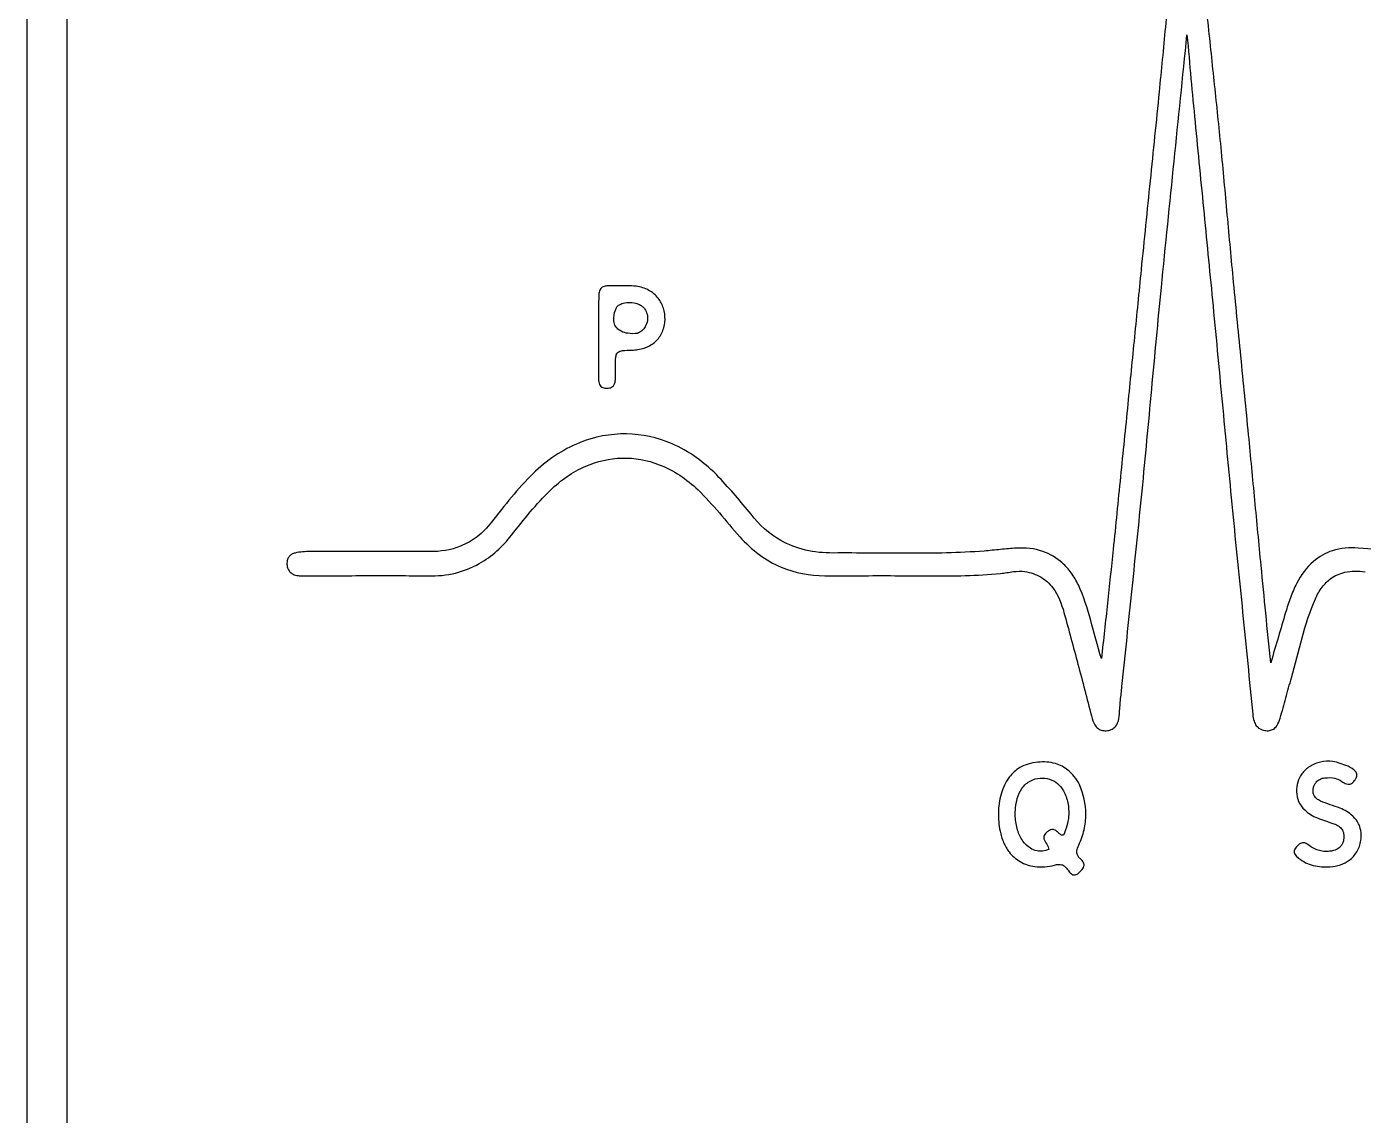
# Model space of a CAD drawing. Header units: millimetres. Extents: x 2.6 to 86.5, y 0.9 to 53.3.
# Drawn here: x 2.61 to 16.01, y 18.02 to 28.93 of the extents above; entities that cross this region are included whole.
import ezdxf

# ---------------------------------------------------------------- set-up
doc = ezdxf.new("R2010")
doc.units = ezdxf.units.MM
doc.layers.get('0').update_dxf_attribs({"linetype": 'CONTINUOUS'})

msp = doc.modelspace()

# ---------------------------------------------------------------- linework, layer by layer
for points in [[(4.736, 52.713), (52.04, 52.713, 1), (52.04, 52.963), (4.736, 52.963, 0.414214), (2.611, 50.838), (2.611, 3.204, 0.414214), (4.736, 1.079), (42.435, 1.079, 1), (42.435, 1.329), (4.736, 1.329, -0.414214), (2.861, 3.204), (2.861, 10.902, 0.30371), (4.017, 10.129), (23.911, 10.129, 0.414214), (25.161, 11.379), (25.161, 33.438, 0.414214), (23.911, 34.688), (4.017, 34.688, 0.30371), (2.861, 33.915), (2.861, 50.838, -0.414214)], [(23.911, 10.379), (4.017, 10.379, -0.414214), (3.017, 11.379), (3.017, 33.438, -0.414214), (4.017, 34.438), (23.911, 34.438, -0.414214), (24.911, 33.438), (24.911, 11.379, -0.414214)]]:
    msp.add_lwpolyline(points, format="xyb", close=True)
for points, knots in [([(14.086, 29.572), (14.066, 29.356), (14.045, 29.139), (14.004, 28.706), (13.983, 28.49), (13.962, 28.274)], [-0.1304206, -0.1304206, -0.1304206, -0.1304206, -0.06521, -0.06521, 0, 0, 0, 0]), ([(14.579, 27.757), (14.558, 27.965), (14.536, 28.174), (14.492, 28.591), (14.47, 28.799), (14.448, 29.008)], [-0.1257557, -0.1257557, -0.1257557, -0.1257557, -0.0628786, -0.0628786, 0, 0, 0, 0]), ([(13.985, 26.313), (14.026, 26.734), (14.069, 27.155), (14.155, 27.998), (14.198, 28.42), (14.241, 28.844)], [-0.2552369, -0.2552369, -0.2552369, -0.2552369, -0.1277124, -0.1277124, 0, 0, 0, 0]), ([(14.241, 28.844), (14.255, 28.696), (14.268, 28.55), (14.294, 28.261), (14.308, 28.116), (14.322, 27.971)], [-0.08735261, -0.08735261, -0.08735261, -0.08735261, -0.04358169, -0.04358169, 0, 0, 0, 0]), ([(13.962, 28.274), (13.932, 27.976), (13.902, 27.679), (13.841, 27.085), (13.811, 26.788), (13.781, 26.49)], [-0.179233, -0.179233, -0.179233, -0.179233, -0.0896167, -0.0896167, 0, 0, 0, 0]), ([(14.322, 27.971), (14.351, 27.664), (14.382, 27.357), (14.442, 26.743), (14.472, 26.436), (14.502, 26.128)], [-0.1851857, -0.1851857, -0.1851857, -0.1851857, -0.0925926, -0.0925926, 0, 0, 0, 0]), ([(14.704, 26.412), (14.683, 26.636), (14.662, 26.86), (14.621, 27.308), (14.601, 27.533), (14.579, 27.757)], [-0.135083, -0.135083, -0.135083, -0.135083, -0.0675396, -0.0675396, 0, 0, 0, 0]), ([(13.781, 26.49), (13.759, 26.266), (13.737, 26.042), (13.692, 25.594), (13.67, 25.37), (13.648, 25.146)], [-0.1350589, -0.1350589, -0.1350589, -0.1350589, -0.0675297, -0.0675297, 0, 0, 0, 0]), ([(14.859, 24.836), (14.833, 25.099), (14.807, 25.361), (14.755, 25.887), (14.729, 26.149), (14.704, 26.412)], [-0.1583093, -0.1583093, -0.1583093, -0.1583093, -0.0791543, -0.0791543, 0, 0, 0, 0]), ([(8.533, 26.33), (8.49, 26.33), (8.453, 26.331), (8.415, 26.327), (8.401, 26.325), (8.383, 26.318), (8.377, 26.315), (8.366, 26.306), (8.362, 26.3), (8.352, 26.282), (8.349, 26.268), (8.344, 26.224), (8.344, 26.182), (8.343, 26.136)], [-0.0538189, -0.0538189, -0.0538189, -0.0538189, -0.03732489, -0.03732489, -0.03002778, -0.03002778, -0.02580913, -0.02580913, -0.02146018, -0.02146018, -0.01377064, -0.01377064, 0, 0, 0, 0]), ([(8.719, 26.325), (8.688, 26.328), (8.657, 26.329), (8.595, 26.33), (8.564, 26.33), (8.533, 26.33)], [-0.01860143, -0.01860143, -0.01860143, -0.01860143, -0.00932278, -0.00932278, 0, 0, 0, 0]), ([(9.009, 25.989), (9.01, 26.029), (9.005, 26.069), (8.981, 26.142), (8.964, 26.175), (8.915, 26.237), (8.884, 26.264), (8.808, 26.306), (8.764, 26.319), (8.719, 26.325)], [-0.04931501, -0.04931501, -0.04931501, -0.04931501, -0.03739552, -0.03739552, -0.02611014, -0.02611014, -0.0137543, -0.0137543, 0, 0, 0, 0]), ([(13.791, 24.273), (13.825, 24.613), (13.856, 24.953), (13.919, 25.633), (13.951, 25.973), (13.985, 26.313)], [-0.2048377, -0.2048377, -0.2048377, -0.2048377, -0.1024678, -0.1024678, 0, 0, 0, 0]), ([(8.343, 26.136), (8.343, 26.011), (8.343, 25.887), (8.343, 25.644), (8.343, 25.523), (8.343, 25.402)], [-0.07298475, -0.07298475, -0.07298475, -0.07298475, -0.03631018, -0.03631018, 0, 0, 0, 0]), ([(8.522, 26.111), (8.524, 26.117), (8.529, 26.122), (8.539, 26.132), (8.546, 26.137), (8.568, 26.149), (8.587, 26.155), (8.635, 26.163), (8.669, 26.164), (8.718, 26.155), (8.738, 26.15), (8.755, 26.141)], [-0.02486237, -0.02486237, -0.02486237, -0.02486237, -0.02281432, -0.02281432, -0.0204904, -0.0204904, -0.01499865, -0.01499865, -0.00573352, -0.00573352, 0, 0, 0, 0]), ([(8.755, 26.141), (8.764, 26.136), (8.773, 26.13), (8.79, 26.116), (8.797, 26.108), (8.816, 26.083), (8.824, 26.064), (8.834, 26.023), (8.835, 26.002), (8.829, 25.959), (8.822, 25.938), (8.811, 25.919)], [-0.02570662, -0.02570662, -0.02570662, -0.02570662, -0.02240558, -0.02240558, -0.01918844, -0.01918844, -0.01304739, -0.01304739, -0.00657258, -0.00657258, 0, 0, 0, 0]), ([(14.502, 26.128), (14.535, 25.786), (14.567, 25.444), (14.632, 24.76), (14.664, 24.418), (14.697, 24.076)], [-0.2061716, -0.2061716, -0.2061716, -0.2061716, -0.1030851, -0.1030851, 0, 0, 0, 0]), ([(8.732, 25.853), (8.701, 25.849), (8.668, 25.849), (8.613, 25.857), (8.59, 25.863), (8.554, 25.882), (8.54, 25.892), (8.517, 25.918), (8.508, 25.932), (8.496, 25.968), (8.494, 25.989), (8.497, 26.045), (8.507, 26.079), (8.522, 26.111)], [-0.04379782, -0.04379782, -0.04379782, -0.04379782, -0.03427405, -0.03427405, -0.02712808, -0.02712808, -0.02187147, -0.02187147, -0.01672881, -0.01672881, -0.010384, -0.010384, 0, 0, 0, 0]), ([(8.69, 25.686), (8.733, 25.688), (8.775, 25.695), (8.851, 25.725), (8.885, 25.745), (8.941, 25.798), (8.964, 25.829), (8.998, 25.903), (9.007, 25.946), (9.009, 25.989)], [-0.04913449, -0.04913449, -0.04913449, -0.04913449, -0.03634013, -0.03634013, -0.02461562, -0.02461562, -0.01304534, -0.01304534, 0, 0, 0, 0]), ([(8.811, 25.919), (8.802, 25.904), (8.791, 25.891), (8.763, 25.868), (8.748, 25.86), (8.732, 25.853)], [-0.01052377, -0.01052377, -0.01052377, -0.01052377, -0.00521077, -0.00521077, 0, 0, 0, 0]), ([(8.512, 25.505), (8.512, 25.55), (8.512, 25.576), (8.515, 25.612), (8.517, 25.626), (8.523, 25.645), (8.526, 25.651), (8.535, 25.662), (8.541, 25.666), (8.557, 25.675), (8.57, 25.678), (8.61, 25.684), (8.648, 25.685), (8.69, 25.686)], [-0.05077713, -0.05077713, -0.05077713, -0.05077713, -0.03548986, -0.03548986, -0.02806, -0.02806, -0.0239116, -0.0239116, -0.01969163, -0.01969163, -0.01270832, -0.01270832, 0, 0, 0, 0]), ([(8.512, 25.4), (8.512, 25.418), (8.512, 25.435), (8.512, 25.47), (8.512, 25.488), (8.512, 25.505)], [-0.01049075, -0.01049075, -0.01049075, -0.01049075, -0.00524545, -0.00524545, 0, 0, 0, 0]), ([(8.343, 25.402), (8.343, 25.391), (8.343, 25.379), (8.346, 25.357), (8.349, 25.348), (8.356, 25.333), (8.36, 25.327), (8.372, 25.316), (8.379, 25.312), (8.398, 25.305), (8.412, 25.303), (8.425, 25.303)], [-0.01482311, -0.01482311, -0.01482311, -0.01482311, -0.01133918, -0.01133918, -0.00845811, -0.00845811, -0.00630089, -0.00630089, -0.00387098, -0.00387098, 0, 0, 0, 0]), ([(8.425, 25.303), (8.434, 25.303), (8.443, 25.304), (8.459, 25.307), (8.467, 25.309), (8.481, 25.317), (8.487, 25.322), (8.498, 25.336), (8.503, 25.344), (8.51, 25.368), (8.512, 25.385), (8.512, 25.4)], [-0.01487155, -0.01487155, -0.01487155, -0.01487155, -0.0121935, -0.0121935, -0.00996754, -0.00996754, -0.00748343, -0.00748343, -0.00464887, -0.00464887, 0, 0, 0, 0]), ([(13.648, 25.146), (13.624, 24.903), (13.599, 24.66), (13.55, 24.173), (13.526, 23.93), (13.501, 23.687)], [-0.1467034, -0.1467034, -0.1467034, -0.1467034, -0.0733516, -0.0733516, 0, 0, 0, 0]), ([(9.55, 24.41), (9.481, 24.484), (9.405, 24.551), (9.245, 24.664), (9.162, 24.711), (8.931, 24.809), (8.779, 24.843), (8.462, 24.848), (8.303, 24.817), (7.978, 24.687), (7.822, 24.58), (7.686, 24.448)], [-0.2113799, -0.2113799, -0.2113799, -0.2113799, -0.1809508, -0.1809508, -0.1523617, -0.1523617, -0.1053742, -0.1053742, -0.0567863, -0.0567863, 0, 0, 0, 0]), ([(14.984, 23.526), (14.963, 23.745), (14.942, 23.963), (14.901, 24.4), (14.88, 24.618), (14.859, 24.836)], [-0.1316086, -0.1316086, -0.1316086, -0.1316086, -0.0658041, -0.0658041, 0, 0, 0, 0]), ([(7.86, 24.282), (7.964, 24.382), (8.083, 24.465), (8.33, 24.572), (8.452, 24.6), (8.705, 24.607), (8.832, 24.584), (9.097, 24.481), (9.227, 24.393), (9.34, 24.285)], [-0.1666975, -0.1666975, -0.1666975, -0.1666975, -0.1233546, -0.1233546, -0.0856824, -0.0856824, -0.0469158, -0.0469158, 0, 0, 0, 0]), ([(7.686, 24.448), (7.61, 24.373), (7.539, 24.293), (7.401, 24.129), (7.336, 24.045), (7.27, 23.961)], [-0.06422815, -0.06422815, -0.06422815, -0.06422815, -0.03205299, -0.03205299, 0, 0, 0, 0]), ([(9.871, 24.04), (9.82, 24.104), (9.768, 24.167), (9.661, 24.29), (9.606, 24.351), (9.55, 24.41)], [-0.04896623, -0.04896623, -0.04896623, -0.04896623, -0.02448853, -0.02448853, 0, 0, 0, 0]), ([(7.472, 23.832), (7.532, 23.909), (7.594, 23.988), (7.722, 24.139), (7.789, 24.213), (7.86, 24.282)], [-0.059492, -0.059492, -0.059492, -0.059492, -0.02980178, -0.02980178, 0, 0, 0, 0]), ([(9.34, 24.285), (9.416, 24.213), (9.486, 24.134), (9.621, 23.974), (9.688, 23.892), (9.758, 23.815)], [-0.06310192, -0.06310192, -0.06310192, -0.06310192, -0.03147834, -0.03147834, 0, 0, 0, 0]), ([(13.589, 22.315), (13.623, 22.641), (13.657, 22.967), (13.725, 23.62), (13.759, 23.946), (13.791, 24.273)], [-0.1968685, -0.1968685, -0.1968685, -0.1968685, -0.0984335, -0.0984335, 0, 0, 0, 0]), ([(10.693, 23.652), (10.6, 23.652), (10.507, 23.66), (10.329, 23.703), (10.247, 23.734), (10.052, 23.844), (9.954, 23.934), (9.871, 24.04)], [-0.09508739, -0.09508739, -0.09508739, -0.09508739, -0.06712113, -0.06712113, -0.04043567, -0.04043567, 0, 0, 0, 0]), ([(14.697, 24.076), (14.73, 23.736), (14.765, 23.396), (14.833, 22.716), (14.867, 22.376), (14.9, 22.036)], [-0.2049993, -0.2049993, -0.2049993, -0.2049993, -0.1025131, -0.1025131, 0, 0, 0, 0]), ([(7.27, 23.961), (7.227, 23.907), (7.18, 23.857), (7.074, 23.776), (7.018, 23.744), (6.861, 23.681), (6.758, 23.665), (6.653, 23.666)], [-0.0714344, -0.0714344, -0.0714344, -0.0714344, -0.05085464, -0.05085464, -0.03142423, -0.03142423, 0, 0, 0, 0]), ([(6.637, 23.423), (6.728, 23.421), (6.82, 23.43), (6.992, 23.472), (7.072, 23.504), (7.275, 23.618), (7.381, 23.717), (7.472, 23.832)], [-0.09723035, -0.09723035, -0.09723035, -0.09723035, -0.06973254, -0.06973254, -0.04386127, -0.04386127, 0, 0, 0, 0]), ([(9.758, 23.815), (9.818, 23.749), (9.883, 23.689), (10.022, 23.586), (10.095, 23.544), (10.313, 23.452), (10.46, 23.425), (10.611, 23.424)], [-0.09742387, -0.09742387, -0.09742387, -0.09742387, -0.07087544, -0.07087544, -0.04543103, -0.04543103, 0, 0, 0, 0]), ([(5.302, 23.652), (5.29, 23.649), (5.279, 23.645), (5.259, 23.634), (5.251, 23.627), (5.235, 23.609), (5.229, 23.599), (5.22, 23.572), (5.219, 23.556), (5.22, 23.54)], [-0.01535632, -0.01535632, -0.01535632, -0.01535632, -0.0117736, -0.0117736, -0.00846603, -0.00846603, -0.00474374, -0.00474374, 0, 0, 0, 0]), ([(5.452, 23.667), (5.427, 23.667), (5.401, 23.666), (5.351, 23.661), (5.326, 23.658), (5.302, 23.652)], [-0.01506181, -0.01506181, -0.01506181, -0.01506181, -0.00751377, -0.00751377, 0, 0, 0, 0]), ([(6.653, 23.666), (6.453, 23.668), (6.253, 23.669), (5.852, 23.668), (5.652, 23.667), (5.452, 23.667)], [-0.1201498, -0.1201498, -0.1201498, -0.1201498, -0.0600761, -0.0600761, 0, 0, 0, 0]), ([(12.208, 23.672), (11.956, 23.653), (11.704, 23.649), (11.198, 23.649), (10.945, 23.654), (10.693, 23.652)], [-0.1516866, -0.1516866, -0.1516866, -0.1516866, -0.0757829, -0.0757829, 0, 0, 0, 0]), ([(12.533, 23.701), (12.479, 23.698), (12.425, 23.693), (12.317, 23.682), (12.263, 23.676), (12.208, 23.672)], [-0.03260103, -0.03260103, -0.03260103, -0.03260103, -0.01631292, -0.01631292, 0, 0, 0, 0]), ([(13.152, 23.332), (13.132, 23.375), (13.108, 23.416), (13.054, 23.49), (13.024, 23.523), (12.934, 23.604), (12.868, 23.642), (12.711, 23.697), (12.623, 23.706), (12.533, 23.701)], [-0.07750761, -0.07750761, -0.07750761, -0.07750761, -0.06328703, -0.06328703, -0.04990672, -0.04990672, -0.0268032, -0.0268032, 0, 0, 0, 0]), ([(13.501, 23.687), (13.482, 23.508), (13.463, 23.328), (13.425, 22.97), (13.404, 22.784), (13.384, 22.595)], [-0.1135595, -0.1135595, -0.1135595, -0.1135595, -0.057217, -0.057217, 0, 0, 0, 0]), ([(15.958, 23.701), (15.87, 23.709), (15.783, 23.702), (15.628, 23.652), (15.565, 23.616), (15.438, 23.507), (15.383, 23.431), (15.341, 23.349)], [-0.076593, -0.076593, -0.076593, -0.076593, -0.05014187, -0.05014187, -0.02784198, -0.02784198, 0, 0, 0, 0]), ([(17.485, 23.665), (17.231, 23.671), (16.976, 23.669), (16.466, 23.673), (16.212, 23.679), (15.958, 23.701)], [-0.1527545, -0.1527545, -0.1527545, -0.1527545, -0.0764931, -0.0764931, 0, 0, 0, 0]), ([(5.22, 23.54), (5.22, 23.528), (5.222, 23.516), (5.229, 23.494), (5.234, 23.484), (5.248, 23.464), (5.258, 23.454), (5.284, 23.437), (5.301, 23.431), (5.319, 23.428)], [-0.0164311, -0.0164311, -0.0164311, -0.0164311, -0.01277827, -0.01277827, -0.00947125, -0.00947125, -0.00532203, -0.00532203, 0, 0, 0, 0]), ([(10.961, 23.424), (11.196, 23.428), (11.431, 23.423), (11.902, 23.421), (12.137, 23.425), (12.371, 23.447)], [-0.1411304, -0.1411304, -0.1411304, -0.1411304, -0.0706757, -0.0706757, 0, 0, 0, 0]), ([(12.371, 23.447), (12.415, 23.451), (12.458, 23.46), (12.54, 23.47), (12.577, 23.471), (12.615, 23.466)], [-0.02453372, -0.02453372, -0.02453372, -0.02453372, -0.01145603, -0.01145603, 0, 0, 0, 0]), ([(12.615, 23.466), (12.673, 23.457), (12.729, 23.439), (12.826, 23.382), (12.864, 23.346), (12.95, 23.232), (12.984, 23.142), (13.008, 23.056)], [-0.06022272, -0.06022272, -0.06022272, -0.06022272, -0.04260478, -0.04260478, -0.02685034, -0.02685034, 0, 0, 0, 0]), ([(15.08, 22.552), (15.063, 22.721), (15.047, 22.887), (15.015, 23.207), (14.999, 23.367), (14.984, 23.526)], [-0.09694403, -0.09694403, -0.09694403, -0.09694403, -0.04808194, -0.04808194, 0, 0, 0, 0]), ([(15.528, 23.193), (15.546, 23.235), (15.568, 23.274), (15.62, 23.342), (15.649, 23.371), (15.724, 23.426), (15.771, 23.447), (15.889, 23.474), (15.959, 23.473), (16.027, 23.463)], [-0.06208266, -0.06208266, -0.06208266, -0.06208266, -0.04853861, -0.04853861, -0.03629958, -0.03629958, -0.02064598, -0.02064598, 0, 0, 0, 0]), ([(5.319, 23.428), (5.334, 23.425), (5.35, 23.424), (5.381, 23.424), (5.396, 23.424), (5.412, 23.424)], [-0.009262146, -0.009262146, -0.009262146, -0.009262146, -0.004660455, -0.004660455, 0, 0, 0, 0]), ([(5.412, 23.424), (5.616, 23.424), (5.82, 23.425), (6.228, 23.426), (6.433, 23.426), (6.637, 23.423)], [-0.1224874, -0.1224874, -0.1224874, -0.1224874, -0.0612397, -0.0612397, 0, 0, 0, 0]), ([(10.611, 23.424), (10.669, 23.423), (10.728, 23.423), (10.844, 23.423), (10.903, 23.423), (10.961, 23.424)], [-0.03499618, -0.03499618, -0.03499618, -0.03499618, -0.01749669, -0.01749669, 0, 0, 0, 0]), ([(13.384, 22.595), (13.342, 22.724), (13.309, 22.856), (13.243, 23.097), (13.206, 23.218), (13.152, 23.332)], [-0.07595858, -0.07595858, -0.07595858, -0.07595858, -0.03783255, -0.03783255, 0, 0, 0, 0]), ([(15.341, 23.349), (15.317, 23.302), (15.296, 23.254), (15.26, 23.155), (15.244, 23.105), (15.229, 23.055)], [-0.03149591, -0.03149591, -0.03149591, -0.03149591, -0.01571212, -0.01571212, 0, 0, 0, 0]), ([(15.289, 22.402), (15.327, 22.534), (15.359, 22.669), (15.431, 22.936), (15.472, 23.067), (15.528, 23.193)], [-0.08277269, -0.08277269, -0.08277269, -0.08277269, -0.04149515, -0.04149515, 0, 0, 0, 0]), ([(13.008, 23.056), (13.055, 22.884), (13.102, 22.711), (13.194, 22.366), (13.239, 22.193), (13.284, 22.02)], [-0.1072111, -0.1072111, -0.1072111, -0.1072111, -0.0536057, -0.0536057, 0, 0, 0, 0]), ([(15.229, 23.055), (15.205, 22.974), (15.181, 22.892), (15.132, 22.729), (15.107, 22.642), (15.08, 22.552)], [-0.05580759, -0.05580759, -0.05580759, -0.05580759, -0.028321, -0.028321, 0, 0, 0, 0]), ([(15.175, 21.998), (15.195, 22.066), (15.213, 22.133), (15.25, 22.268), (15.269, 22.335), (15.289, 22.402)], [-0.04194279, -0.04194279, -0.04194279, -0.04194279, -0.02096914, -0.02096914, 0, 0, 0, 0]), ([(13.563, 22.036), (13.566, 22.083), (13.57, 22.129), (13.579, 22.222), (13.584, 22.268), (13.589, 22.315)], [-0.02795395, -0.02795395, -0.02795395, -0.02795395, -0.01398224, -0.01398224, 0, 0, 0, 0]), ([(13.284, 22.02), (13.293, 21.987), (13.303, 21.955), (13.326, 21.917), (13.335, 21.906), (13.356, 21.888), (13.367, 21.882), (13.397, 21.872), (13.415, 21.871), (13.432, 21.872)], [-0.02261683, -0.02261683, -0.02261683, -0.02261683, -0.01354507, -0.01354507, -0.00930073, -0.00930073, -0.00528808, -0.00528808, 0, 0, 0, 0]), ([(13.432, 21.872), (13.449, 21.873), (13.465, 21.876), (13.494, 21.889), (13.507, 21.897), (13.53, 21.92), (13.539, 21.935), (13.557, 21.978), (13.562, 22.008), (13.563, 22.036)], [-0.02328996, -0.02328996, -0.02328996, -0.02328996, -0.01837865, -0.01837865, -0.01373533, -0.01373533, -0.00855519, -0.00855519, 0, 0, 0, 0]), ([(14.9, 22.036), (14.903, 22.013), (14.907, 21.988), (14.919, 21.95), (14.926, 21.935), (14.945, 21.91), (14.955, 21.9), (14.984, 21.882), (15.002, 21.877), (15.021, 21.874)], [-0.02205131, -0.02205131, -0.02205131, -0.02205131, -0.01503145, -0.01503145, -0.0100755, -0.0100755, -0.00563838, -0.00563838, 0, 0, 0, 0]), ([(15.021, 21.874), (15.037, 21.871), (15.053, 21.87), (15.083, 21.876), (15.096, 21.881), (15.121, 21.897), (15.132, 21.908), (15.157, 21.944), (15.168, 21.972), (15.175, 21.998)], [-0.02201686, -0.02201686, -0.02201686, -0.02201686, -0.01712622, -0.01712622, -0.01294213, -0.01294213, -0.00825224, -0.00825224, 0, 0, 0, 0]), ([(12.746, 21.556), (12.713, 21.553), (12.681, 21.547), (12.621, 21.528), (12.593, 21.517), (12.525, 21.477), (12.489, 21.445), (12.421, 21.356), (12.395, 21.296), (12.378, 21.235)], [-0.0526103, -0.0526103, -0.0526103, -0.0526103, -0.04277012, -0.04277012, -0.03375717, -0.03375717, -0.01907931, -0.01907931, 0, 0, 0, 0]), ([(13.164, 21.331), (13.149, 21.36), (13.131, 21.388), (13.092, 21.437), (13.071, 21.458), (13.011, 21.507), (12.969, 21.529), (12.865, 21.559), (12.805, 21.562), (12.746, 21.556)], [-0.05109238, -0.05109238, -0.05109238, -0.05109238, -0.04126272, -0.04126272, -0.0323363, -0.0323363, -0.01789723, -0.01789723, 0, 0, 0, 0]), ([(15.702, 21.562), (15.661, 21.568), (15.62, 21.567), (15.542, 21.549), (15.505, 21.534), (15.441, 21.493), (15.414, 21.469), (15.374, 21.414), (15.36, 21.386), (15.352, 21.356)], [-0.04421745, -0.04421745, -0.04421745, -0.04421745, -0.03196702, -0.03196702, -0.02023357, -0.02023357, -0.00938928, -0.00938928, 0, 0, 0, 0]), ([(15.855, 21.517), (15.827, 21.526), (15.801, 21.536), (15.752, 21.552), (15.727, 21.559), (15.702, 21.562)], [-0.01565078, -0.01565078, -0.01565078, -0.01565078, -0.00764197, -0.00764197, 0, 0, 0, 0]), ([(15.927, 21.38), (15.932, 21.388), (15.937, 21.397), (15.942, 21.412), (15.944, 21.419), (15.944, 21.433), (15.943, 21.44), (15.939, 21.453), (15.934, 21.459), (15.912, 21.484), (15.881, 21.499), (15.855, 21.517)], [-0.02087677, -0.02087677, -0.02087677, -0.02087677, -0.01748806, -0.01748806, -0.01484849, -0.01484849, -0.01241956, -0.01241956, -0.00968965, -0.00968965, 0, 0, 0, 0]), ([(12.587, 21.293), (12.599, 21.31), (12.612, 21.325), (12.642, 21.351), (12.658, 21.362), (12.704, 21.385), (12.736, 21.394), (12.8, 21.399), (12.833, 21.395), (12.893, 21.376), (12.92, 21.362), (12.968, 21.322), (12.988, 21.298), (13.003, 21.27)], [-0.05009365, -0.05009365, -0.05009365, -0.05009365, -0.04399614, -0.04399614, -0.0381785, -0.0381785, -0.02843172, -0.02843172, -0.01869763, -0.01869763, -0.0094877, -0.0094877, 0, 0, 0, 0]), ([(13.156, 20.726), (13.179, 20.775), (13.198, 20.826), (13.222, 20.93), (13.228, 20.982), (13.228, 21.137), (13.204, 21.236), (13.164, 21.331)], [-0.0628682, -0.0628682, -0.0628682, -0.0628682, -0.04658859, -0.04658859, -0.03084505, -0.03084505, 0, 0, 0, 0]), ([(15.352, 21.356), (15.343, 21.324), (15.338, 21.292), (15.34, 21.226), (15.347, 21.194), (15.374, 21.131), (15.395, 21.102), (15.457, 21.043), (15.501, 21.017), (15.548, 20.998)], [-0.04567317, -0.04567317, -0.04567317, -0.04567317, -0.03576181, -0.03576181, -0.02584362, -0.02584362, -0.015137, -0.015137, 0, 0, 0, 0]), ([(15.508, 21.299), (15.511, 21.31), (15.515, 21.32), (15.524, 21.34), (15.53, 21.349), (15.546, 21.368), (15.558, 21.377), (15.587, 21.393), (15.605, 21.398), (15.623, 21.399)], [-0.0164524, -0.0164524, -0.0164524, -0.0164524, -0.01311145, -0.01311145, -0.00999293, -0.00999293, -0.00547618, -0.00547618, 0, 0, 0, 0]), ([(15.623, 21.399), (15.656, 21.402), (15.691, 21.403), (15.744, 21.39), (15.763, 21.382), (15.78, 21.371)], [-0.01638118, -0.01638118, -0.01638118, -0.01638118, -0.00634863, -0.00634863, 0, 0, 0, 0]), ([(15.78, 21.371), (15.796, 21.36), (15.812, 21.35), (15.837, 21.34), (15.846, 21.337), (15.863, 21.335), (15.87, 21.335), (15.886, 21.34), (15.893, 21.344), (15.911, 21.357), (15.92, 21.369), (15.927, 21.38)], [-0.01678402, -0.01678402, -0.01678402, -0.01678402, -0.01172635, -0.01172635, -0.0088727, -0.0088727, -0.0066714, -0.0066714, -0.00413382, -0.00413382, 0, 0, 0, 0]), ([(12.378, 21.235), (12.361, 21.175), (12.352, 21.113), (12.349, 20.988), (12.355, 20.927), (12.367, 20.866)], [-0.03736734, -0.03736734, -0.03736734, -0.03736734, -0.01854946, -0.01854946, 0, 0, 0, 0]), ([(12.597, 20.765), (12.573, 20.798), (12.555, 20.836), (12.53, 20.918), (12.523, 20.964), (12.517, 21.069), (12.523, 21.133), (12.551, 21.227), (12.566, 21.263), (12.587, 21.293)], [-0.05480554, -0.05480554, -0.05480554, -0.05480554, -0.04260642, -0.04260642, -0.02928627, -0.02928627, -0.01112709, -0.01112709, 0, 0, 0, 0]), ([(13.003, 21.27), (13.024, 21.232), (13.038, 21.191), (13.055, 21.105), (13.058, 21.06), (13.049, 20.949), (13.031, 20.884), (13.002, 20.824)], [-0.04640932, -0.04640932, -0.04640932, -0.04640932, -0.03338871, -0.03338871, -0.0199715, -0.0199715, 0, 0, 0, 0]), ([(15.579, 21.167), (15.566, 21.173), (15.553, 21.181), (15.533, 21.198), (15.524, 21.208), (15.511, 21.23), (15.507, 21.242), (15.503, 21.269), (15.505, 21.284), (15.508, 21.299)], [-0.0165056, -0.0165056, -0.0165056, -0.0165056, -0.01223137, -0.01223137, -0.00830326, -0.00830326, -0.0045726, -0.0045726, 0, 0, 0, 0]), ([(15.775, 21.095), (15.743, 21.108), (15.709, 21.119), (15.644, 21.141), (15.611, 21.153), (15.579, 21.167)], [-0.02098611, -0.02098611, -0.02098611, -0.02098611, -0.01045735, -0.01045735, 0, 0, 0, 0]), ([(15.984, 20.772), (15.988, 20.799), (15.989, 20.826), (15.983, 20.879), (15.976, 20.904), (15.951, 20.961), (15.929, 20.991), (15.866, 21.051), (15.822, 21.076), (15.775, 21.095)], [-0.04216705, -0.04216705, -0.04216705, -0.04216705, -0.03394762, -0.03394762, -0.02615139, -0.02615139, -0.01506663, -0.01506663, 0, 0, 0, 0]), ([(15.548, 20.998), (15.575, 20.987), (15.603, 20.977), (15.658, 20.958), (15.685, 20.949), (15.713, 20.939)], [-0.01745296, -0.01745296, -0.01745296, -0.01745296, -0.00873112, -0.00873112, 0, 0, 0, 0]), ([(15.713, 20.939), (15.73, 20.934), (15.747, 20.926), (15.774, 20.907), (15.785, 20.896), (15.802, 20.871), (15.808, 20.857), (15.816, 20.821), (15.815, 20.799), (15.811, 20.778)], [-0.02101049, -0.02101049, -0.02101049, -0.02101049, -0.01557908, -0.01557908, -0.01101144, -0.01101144, -0.00637688, -0.00637688, 0, 0, 0, 0]), ([(12.367, 20.866), (12.375, 20.827), (12.387, 20.788), (12.417, 20.718), (12.436, 20.686), (12.489, 20.618), (12.526, 20.585), (12.614, 20.533), (12.664, 20.517), (12.782, 20.501), (12.849, 20.508), (12.914, 20.525)], [-0.07402591, -0.07402591, -0.07402591, -0.07402591, -0.06195107, -0.06195107, -0.05088553, -0.05088553, -0.03591813, -0.03591813, -0.0201193, -0.0201193, 0, 0, 0, 0]), ([(12.857, 20.682), (12.837, 20.674), (12.816, 20.668), (12.775, 20.663), (12.757, 20.663), (12.714, 20.671), (12.692, 20.68), (12.643, 20.712), (12.618, 20.738), (12.597, 20.765)], [-0.02976463, -0.02976463, -0.02976463, -0.02976463, -0.02327206, -0.02327206, -0.01759301, -0.01759301, -0.01034576, -0.01034576, 0, 0, 0, 0]), ([(12.862, 20.872), (12.852, 20.866), (12.841, 20.859), (12.826, 20.845), (12.82, 20.839), (12.811, 20.825), (12.809, 20.818), (12.806, 20.804), (12.806, 20.796), (12.81, 20.779), (12.815, 20.769), (12.829, 20.743), (12.841, 20.726), (12.853, 20.7), (12.856, 20.691), (12.857, 20.682)], [-0.02210772, -0.02210772, -0.02210772, -0.02210772, -0.01857953, -0.01857953, -0.01594061, -0.01594061, -0.0137934, -0.0137934, -0.01159281, -0.01159281, -0.00848034, -0.00848034, -0.00273854, -0.00273854, 0, 0, 0, 0]), ([(13.002, 20.824), (12.999, 20.824), (12.996, 20.824), (12.99, 20.824), (12.987, 20.825), (12.979, 20.828), (12.974, 20.83), (12.959, 20.84), (12.951, 20.849), (12.935, 20.864), (12.927, 20.871), (12.914, 20.879), (12.909, 20.881), (12.897, 20.883), (12.891, 20.883), (12.877, 20.881), (12.869, 20.877), (12.862, 20.872)], [-0.01680588, -0.01680588, -0.01680588, -0.01680588, -0.01579901, -0.01579901, -0.01483499, -0.01483499, -0.01289492, -0.01289492, -0.00886427, -0.00886427, -0.00605448, -0.00605448, -0.00432768, -0.00432768, -0.00254386, -0.00254386, 0, 0, 0, 0]), ([(15.811, 20.778), (15.809, 20.766), (15.806, 20.753), (15.796, 20.731), (15.79, 20.722), (15.772, 20.701), (15.76, 20.691), (15.723, 20.672), (15.696, 20.666), (15.671, 20.663)], [-0.0196883, -0.0196883, -0.0196883, -0.0196883, -0.01586536, -0.01586536, -0.01248887, -0.01248887, -0.00765406, -0.00765406, 0, 0, 0, 0]), ([(15.675, 20.508), (15.71, 20.51), (15.746, 20.516), (15.811, 20.539), (15.84, 20.554), (15.897, 20.596), (15.923, 20.624), (15.964, 20.692), (15.978, 20.731), (15.984, 20.772)], [-0.04452961, -0.04452961, -0.04452961, -0.04452961, -0.03381759, -0.03381759, -0.0238983, -0.0238983, -0.01247596, -0.01247596, 0, 0, 0, 0]), ([(13.176, 20.584), (13.167, 20.591), (13.159, 20.599), (13.147, 20.617), (13.143, 20.625), (13.137, 20.646), (13.136, 20.657), (13.14, 20.686), (13.146, 20.705), (13.156, 20.726)], [-0.01894729, -0.01894729, -0.01894729, -0.01894729, -0.01469973, -0.01469973, -0.0110727, -0.0110727, -0.00681963, -0.00681963, 0, 0, 0, 0]), ([(15.336, 20.703), (15.331, 20.698), (15.326, 20.692), (15.319, 20.68), (15.317, 20.674), (15.315, 20.662), (15.315, 20.656), (15.318, 20.643), (15.321, 20.636), (15.333, 20.618), (15.345, 20.607), (15.357, 20.596)], [-0.0141497, -0.0141497, -0.0141497, -0.0141497, -0.01159894, -0.01159894, -0.00953765, -0.00953765, -0.00744407, -0.00744407, -0.00495821, -0.00495821, 0, 0, 0, 0]), ([(15.454, 20.73), (15.449, 20.734), (15.443, 20.738), (15.432, 20.743), (15.427, 20.745), (15.414, 20.749), (15.407, 20.749), (15.392, 20.747), (15.385, 20.745), (15.362, 20.732), (15.349, 20.718), (15.336, 20.703)], [-0.01522033, -0.01522033, -0.01522033, -0.01522033, -0.01294556, -0.01294556, -0.01103862, -0.01103862, -0.00854811, -0.00854811, -0.00584067, -0.00584067, 0, 0, 0, 0]), ([(15.671, 20.663), (15.651, 20.66), (15.631, 20.66), (15.592, 20.664), (15.574, 20.668), (15.518, 20.686), (15.485, 20.706), (15.454, 20.73)], [-0.02340332, -0.02340332, -0.02340332, -0.02340332, -0.01741562, -0.01741562, -0.01167808, -0.01167808, 0, 0, 0, 0]), ([(12.914, 20.525), (12.927, 20.529), (12.94, 20.531), (12.963, 20.532), (12.974, 20.532), (12.996, 20.526), (13.005, 20.521), (13.028, 20.503), (13.04, 20.489), (13.049, 20.475)], [-0.01539071, -0.01539071, -0.01539071, -0.01539071, -0.01157994, -0.01157994, -0.00844887, -0.00844887, -0.00506005, -0.00506005, 0, 0, 0, 0]), ([(13.161, 20.45), (13.176, 20.463), (13.189, 20.477), (13.202, 20.497), (13.206, 20.505), (13.209, 20.519), (13.21, 20.525), (13.208, 20.539), (13.206, 20.547), (13.195, 20.565), (13.186, 20.575), (13.176, 20.584)], [-0.01548334, -0.01548334, -0.01548334, -0.01548334, -0.01053155, -0.01053155, -0.00816822, -0.00816822, -0.0062231, -0.0062231, -0.00390168, -0.00390168, 0, 0, 0, 0]), ([(15.357, 20.596), (15.38, 20.578), (15.404, 20.562), (15.454, 20.537), (15.48, 20.528), (15.562, 20.507), (15.619, 20.505), (15.675, 20.508)], [-0.0337782, -0.0337782, -0.0337782, -0.0337782, -0.02512592, -0.02512592, -0.01684661, -0.01684661, 0, 0, 0, 0]), ([(13.049, 20.475), (13.058, 20.461), (13.068, 20.448), (13.084, 20.435), (13.089, 20.431), (13.101, 20.427), (13.106, 20.426), (13.119, 20.426), (13.125, 20.427), (13.142, 20.435), (13.152, 20.442), (13.161, 20.45)], [-0.01338233, -0.01338233, -0.01338233, -0.01338233, -0.00915855, -0.00915855, -0.00720554, -0.00720554, -0.00552991, -0.00552991, -0.00348942, -0.00348942, 0, 0, 0, 0])]:
    msp.add_open_spline(points, degree=3, knots=knots)

doc.saveas('drawing.dxf')
